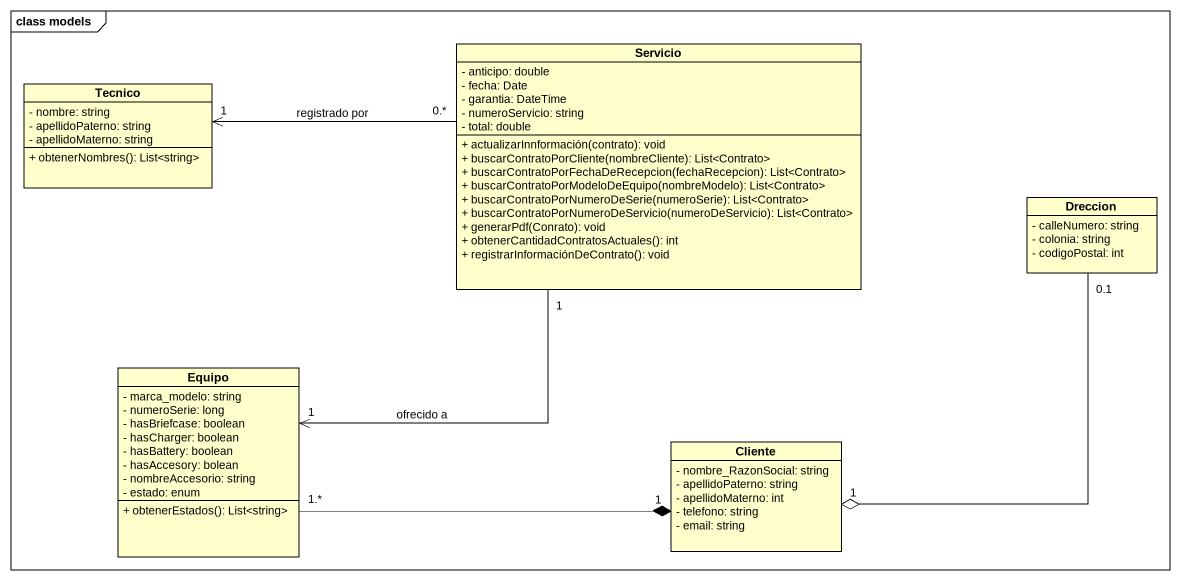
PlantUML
@startuml
mainframe class models
hide circle
hide empty members
skinparam classAttributeIconSize 0
class Servicio {
  - anticipo: double
  - fecha: Date
  - garantia: DateTime
  - numeroServicio: string
  - total: double
  + actualizarInnformación(contrato): void
  + buscarContratoPorCliente(nombreCliente): List<Contrato>
  + buscarContratoPorFechaDeRecepcion(fechaRecepcion): List<Contrato>
  + buscarContratoPorModeloDeEquipo(nombreModelo): List<Contrato>
  + buscarContratoPorNumeroDeSerie(numeroSerie): List<Contrato>
  + buscarContratoPorNumeroDeServicio(numeroDeServicio): List<Contrato>
  + generarPdf(Conrato): void
  + obtenerCantidadContratosActuales(): int
  + registrarInformaciónDeContrato(): void
}
class Tecnico {
  - nombre: string
  - apellidoPaterno: string
  - apellidoMaterno: string
  + obtenerNombres(): List<string>
}
class Dreccion {
  - calleNumero: string
  - colonia: string
  - codigoPostal: int
}
class Equipo {
  - marca_modelo: string
  - numeroSerie: long
  - hasBriefcase: boolean
  - hasCharger: boolean
  - hasBattery: boolean
  - hasAccesory: bolean
  - nombreAccesorio: string
  - estado: enum
  + obtenerEstados(): List<string>
}
class Cliente {
  - nombre_RazonSocial: string
  - apellidoPaterno: string
  - apellidoMaterno: int
  - telefono: string
  - email: string
}
Servicio "0.*" -left-> "1" Tecnico : registrado por
Servicio "1" --> "1" Equipo : ofrecido a
Dreccion "0.1" --o "1" Cliente
Equipo "1.*" -right-* "1" Cliente
@enduml
